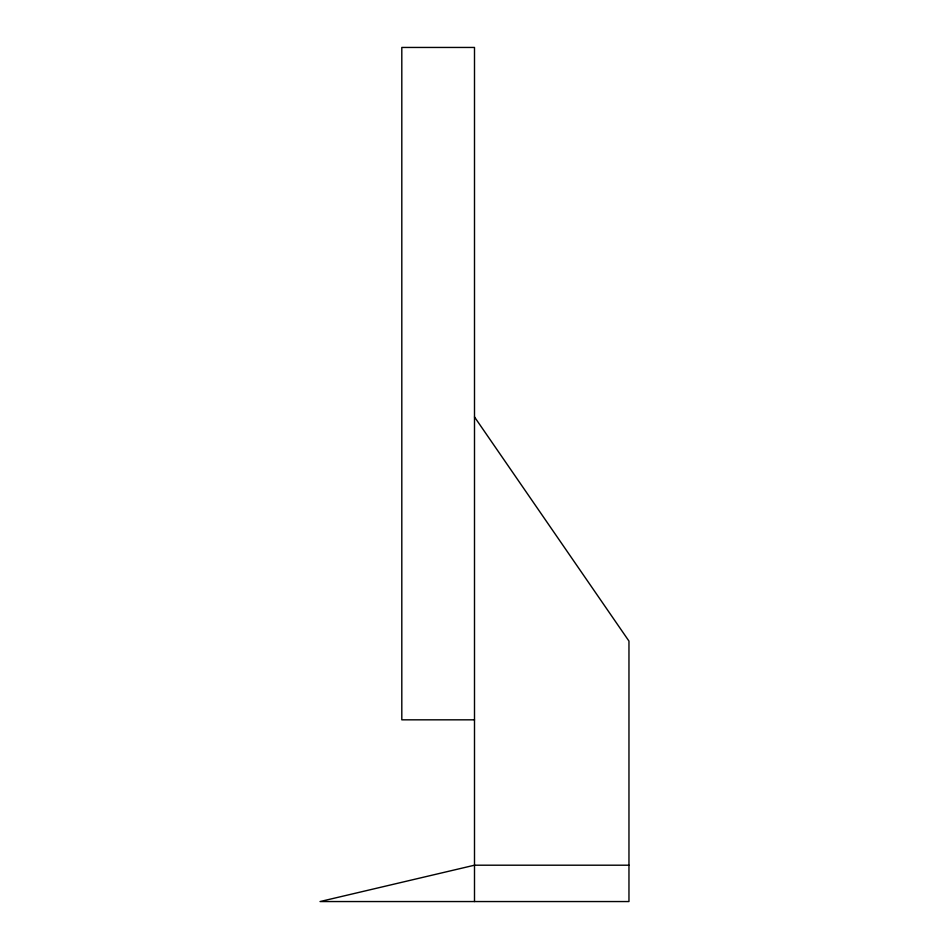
<?xml version="1.0" encoding="UTF-8"?>
<svg xmlns="http://www.w3.org/2000/svg" width="949" height="949" viewBox="0 0 949 949"><rect width="100%" height="100%" fill="white"/><g stroke="black" fill="none" stroke-linecap="round" stroke-linejoin="round"><path stroke-width="1.42" d="M474.5 719.828L401.807 719.828L401.807 47.45L474.5 47.45L474.5 901.55M628.962 865.203L474.5 865.203L320.038 901.55L628.962 901.55L628.962 641.085L474.5 416.967"/></g></svg>
